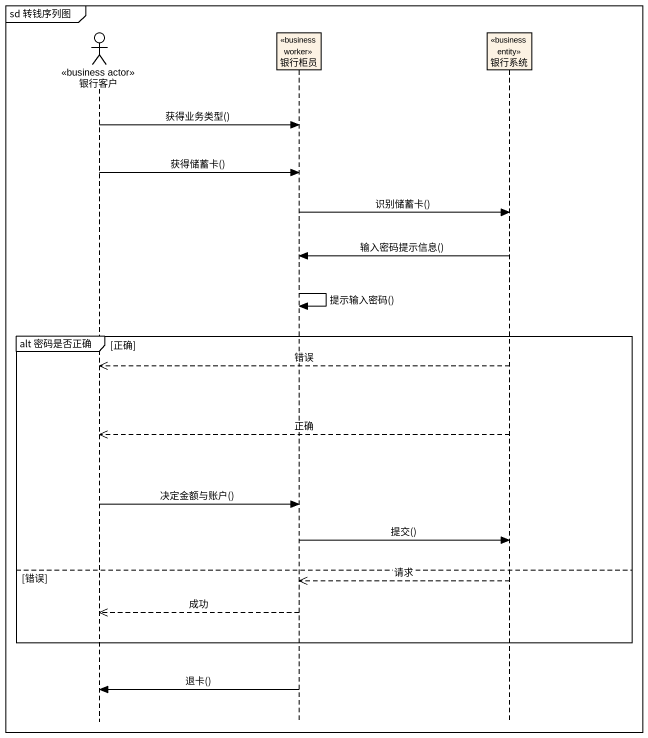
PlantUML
@startuml
mainframe sd 转钱序列图
hide footbox
actor 银行客户 <<business actor>>
participant 银行柜员 <<business worker>>
participant 银行系统 <<business entity>>

银行客户 -> 银行柜员 : 获得业务类型()
银行客户 -> 银行柜员 : 获得储蓄卡()
银行柜员 -> 银行系统 : 识别储蓄卡()
银行系统 -> 银行柜员 : 输入密码提示信息()
银行柜员 -> 银行柜员 : 提示输入密码()
group alt 密码是否正确 [正确]
  银行系统 -->> 银行客户 : 错误
  银行系统 -->> 银行客户 : 正确
  银行客户 -> 银行柜员 : 决定金额与账户()
  银行柜员 -> 银行系统 : 提交()
else 错误
  银行系统 -->> 银行柜员 : 请求
  银行柜员 -->> 银行客户 : 成功
end
银行柜员 -> 银行客户 : 退卡()
@enduml
